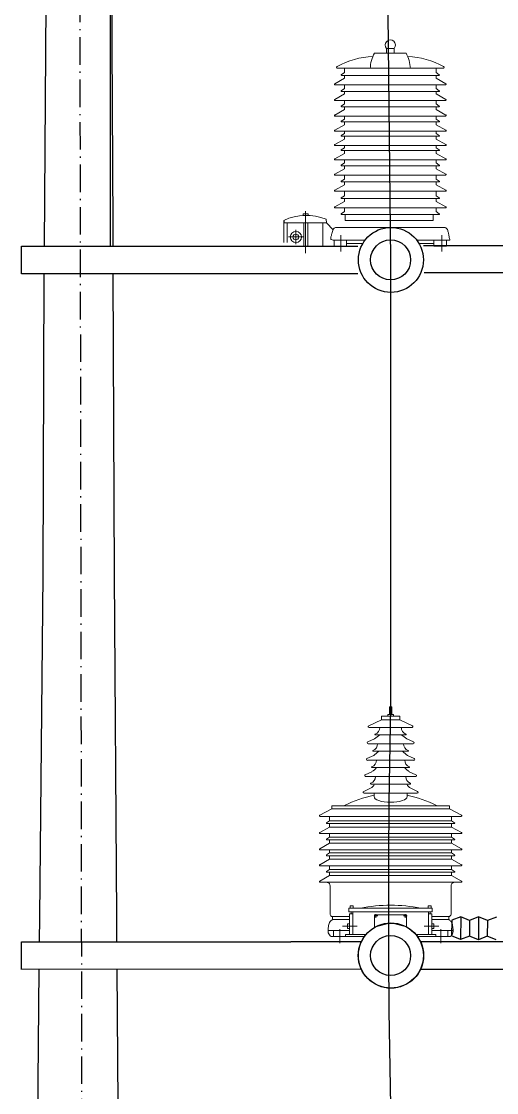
# Model space of a CAD drawing. Header units: inches. Extents: x -246336 to 136055, y -106871 to 69513.
# Drawn here: x -154769 to -153735, y 12018 to 14351 of the extents above; entities that cross this region are included whole.
import ezdxf

# ---------------------------------------------------------------- set-up
doc = ezdxf.new("R2010")
doc.units = ezdxf.units.IN
doc.header["$MEASUREMENT"] = 0
doc.linetypes.add('ACAD_ISO10W100', pattern=[18.5, 12, -3, 0.5, -3])
doc.layers.add('Layer1', color=7, linetype='Continuous')
doc.layers.add('XA-TT1', color=7, linetype='Continuous')

# ---------------------------------------------------------------- blocks, each defined once
blk = doc.blocks.new('gfgfd')
blk.add_line((-87505.7, 44548.7), (-87533, 44548.7))
at = {"layer": 'Layer1', "color": 9, "linetype": 'Continuous', "lineweight": 5}
for p, q in [((-87662.4, 44968.9), (-87593.8, 44968.9)), ((-87727.9, 44914), (-87749.2, 44902.2)), ((-87743.1, 44935.8), (-87628.1, 44935.8)), ((-87727.9, 44926.4), (-87734.7, 44921.8)), ((-87734.2, 44920.4), (-87628.1, 44920.4)), ((-87727.9, 44935.8), (-87727.9, 44926.4)), ((-87727.9, 44920.4), (-87727.9, 44914)), ((-87513, 44935.8), (-87628.1, 44935.8)), ((-87521.9, 44920.4), (-87628.1, 44920.4)), ((-87528.3, 44935.8), (-87528.3, 44926.4)), ((-87528.3, 44934.9), (-87528.3, 44926.4)), ((-87528.3, 44926.4), (-87521.5, 44921.8)), ((-87528.3, 44920.4), (-87528.3, 44914)), ((-87528.3, 44914), (-87507, 44902.2)), ((-87748.6, 44900), (-87628.1, 44900)), ((-87727.9, 44891.5), (-87734.7, 44886.9)), ((-87727.9, 44900), (-87727.9, 44891.5)), ((-87507.6, 44900), (-87628.1, 44900)), ((-87528.3, 44900), (-87528.3, 44891.5)), ((-87528.3, 44891.5), (-87521.5, 44886.9)), ((-87727.9, 44880), (-87749.2, 44868.2)), ((-87734.2, 44885.5), (-87628.1, 44885.5)), ((-87727.9, 44885.5), (-87727.9, 44880)), ((-87521.9, 44885.5), (-87628.1, 44885.5)), ((-87528.3, 44885.5), (-87528.3, 44880)), ((-87528.3, 44880), (-87507, 44868.2)), ((-87727.9, 44845.8), (-87749.2, 44834.1)), ((-87748.6, 44866), (-87628.1, 44866)), ((-87727.9, 44858.3), (-87734.7, 44853.7)), ((-87734.2, 44852.2), (-87628.1, 44852.2)), ((-87727.9, 44866), (-87727.9, 44858.3)), ((-87727.9, 44852.2), (-87727.9, 44845.8)), ((-87507.6, 44866), (-87628.1, 44866)), ((-87521.9, 44852.2), (-87628.1, 44852.2)), ((-87528.3, 44866), (-87528.3, 44858.3)), ((-87528.3, 44858.3), (-87521.5, 44853.7)), ((-87528.3, 44852.2), (-87528.3, 44845.8)), ((-87528.3, 44845.8), (-87507, 44834.1)), ((-87748.6, 44831.9), (-87628.1, 44831.9)), ((-87727.9, 44825), (-87734.7, 44820.4)), ((-87727.9, 44831.9), (-87727.9, 44825)), ((-87507.6, 44831.9), (-87628.1, 44831.9)), ((-87528.3, 44831.9), (-87528.3, 44825)), ((-87528.3, 44825), (-87521.5, 44820.4)), ((-87727.9, 44812.6), (-87749.2, 44800.9)), ((-87748.6, 44798.6), (-87628.1, 44798.6)), ((-87734.2, 44819), (-87628.1, 44819)), ((-87727.9, 44819), (-87727.9, 44812.6)), ((-87727.9, 44798.6), (-87727.9, 44794.1)), ((-87521.9, 44819), (-87628.1, 44819)), ((-87507.6, 44798.6), (-87628.1, 44798.6)), ((-87528.3, 44819), (-87528.3, 44812.6)), ((-87528.3, 44812.6), (-87507, 44800.9)), ((-87528.3, 44798.6), (-87528.3, 44794.1)), ((-87727.9, 44781.6), (-87749.2, 44769.9)), ((-87727.9, 44794.1), (-87734.7, 44789.5)), ((-87734.2, 44788), (-87628.1, 44788)), ((-87727.9, 44788), (-87727.9, 44781.6)), ((-87521.9, 44788), (-87628.1, 44788)), ((-87528.3, 44794.1), (-87521.5, 44789.5)), ((-87528.3, 44788), (-87528.3, 44781.6)), ((-87528.3, 44781.6), (-87507, 44769.9)), ((-87727.9, 44750.5), (-87749.2, 44738.7)), ((-87748.6, 44767.7), (-87628.1, 44767.7)), ((-87727.9, 44762.9), (-87734.7, 44758.3)), ((-87734.2, 44756.9), (-87628.1, 44756.9)), ((-87727.9, 44767.7), (-87727.9, 44762.9)), ((-87727.9, 44756.9), (-87727.9, 44750.5)), ((-87507.6, 44767.7), (-87628.1, 44767.7)), ((-87521.9, 44756.9), (-87628.1, 44756.9)), ((-87528.3, 44767.7), (-87528.3, 44762.9)), ((-87528.3, 44762.9), (-87521.5, 44758.3)), ((-87528.3, 44756.9), (-87528.3, 44750.5)), ((-87528.3, 44750.5), (-87507, 44738.7)), ((-87748.6, 44736.5), (-87628.1, 44736.5)), ((-87727.9, 44729.7), (-87734.7, 44725.1)), ((-87727.9, 44736.5), (-87727.9, 44729.7)), ((-87507.6, 44736.5), (-87628.1, 44736.5)), ((-87528.3, 44736.5), (-87528.3, 44729.7)), ((-87528.3, 44729.7), (-87521.5, 44725.1)), ((-87727.9, 44717.2), (-87749.2, 44705.5)), ((-87748.6, 44703.3), (-87628.1, 44703.3)), ((-87734.2, 44723.6), (-87628.1, 44723.6)), ((-87727.9, 44723.6), (-87727.9, 44717.2)), ((-87727.9, 44702.8), (-87727.9, 44694.4)), ((-87521.9, 44723.6), (-87628.1, 44723.6)), ((-87507.6, 44703.3), (-87628.1, 44703.3)), ((-87528.3, 44723.6), (-87528.3, 44717.2)), ((-87528.3, 44717.2), (-87507, 44705.5)), ((-87528.3, 44702.8), (-87528.3, 44694.4)), ((-87727.9, 44681.9), (-87749.2, 44670.2)), ((-87727.9, 44694.4), (-87734.7, 44689.7)), ((-87734.2, 44688.3), (-87628.1, 44688.3)), ((-87727.9, 44688.3), (-87727.9, 44681.9)), ((-87521.9, 44688.3), (-87628.1, 44688.3)), ((-87528.3, 44694.4), (-87521.5, 44689.7)), ((-87528.3, 44688.3), (-87528.3, 44681.9)), ((-87528.3, 44681.9), (-87507, 44670.2)), ((-87748.6, 44667.9), (-87628.1, 44667.9)), ((-87727.9, 44658.1), (-87734.7, 44653.5)), ((-87727.9, 44667.9), (-87727.9, 44658.1)), ((-87507.6, 44667.9), (-87628.1, 44667.9)), ((-87528.3, 44667.9), (-87528.3, 44658.1)), ((-87528.3, 44658.1), (-87521.5, 44653.5)), ((-87727.9, 44645.6), (-87749.2, 44633.9)), ((-87734.2, 44652), (-87628.1, 44652)), ((-87727.9, 44652), (-87727.9, 44645.6)), ((-87521.9, 44652), (-87628.1, 44652)), ((-87528.3, 44652), (-87528.3, 44645.6)), ((-87528.3, 44645.6), (-87507, 44633.9)), ((-87812.5, 44625), (-87812.5, 44533)), ((-87748.6, 44631.7), (-87628.1, 44631.7)), ((-87727.9, 44623.7), (-87734.7, 44619.1)), ((-87734.2, 44617.6), (-87628.1, 44617.6)), ((-87727.9, 44631.7), (-87727.9, 44623.7)), ((-87726.2, 44617.6), (-87726.2, 44604.2)), ((-87507.6, 44631.7), (-87628.1, 44631.7)), ((-87521.9, 44617.6), (-87628.1, 44617.6)), ((-87534.5, 44617.6), (-87534.5, 44604.2)), ((-87528.3, 44631.7), (-87528.3, 44623.7)), ((-87528.3, 44623.7), (-87521.5, 44619.1)), ((-87860.1, 44599.1), (-87767.2, 44599.1)), ((-87860.1, 44599.1), (-87860.1, 44556.6)), ((-87852.6, 44556.6), (-87852.6, 44599.1)), ((-87816.4, 44599.1), (-87816.4, 44548.7)), ((-87807.8, 44599.1), (-87807.8, 44548.7)), ((-87775.1, 44599.1), (-87775.1, 44548.7)), ((-87767.2, 44599.1), (-87768, 44607)), ((-87767.2, 44599.1), (-87752.8, 44583.7)), ((-87747.6, 44589.3), (-87508.9, 44589.3)), ((-87726.2, 44604.2), (-87628.1, 44604.2)), ((-87534.5, 44604.2), (-87628.1, 44604.2)), ((-87849.7, 44568.4), (-87817.8, 44568.4)), ((-87833.7, 44552.5), (-87833.7, 44584.3)), ((-87735.7, 44572.2), (-87735.7, 44536.5)), ((-87516.1, 44572.2), (-87516.1, 44536.5)), ((-87750.5, 44561.7), (-87684.4, 44561.7)), ((-87750.5, 44561.7), (-87750.5, 44548.7)), ((-87723.1, 44561.7), (-87723.1, 44548.7)), ((-87723.1, 44554.1), (-87689.6, 44554.1)), ((-87572, 44561.7), (-87505.7, 44561.7)), ((-87533, 44554.1), (-87566.8, 44554.1)), ((-87533, 44561.7), (-87533, 44548.7)), ((-87505.7, 44561.7), (-87505.7, 44548.7))]:
    blk.add_line(p, q, dxfattribs=at)
at = {"layer": 'Layer1', "color": 3, "linetype": 'Continuous'}
blk.add_line((-87860.1, 44604.6), (-87860.1, 44599.1), dxfattribs=at)
at = {"layer": 'Layer1', "color": 9, "linetype": 'Continuous', "lineweight": 5}
for points in [[(-87636, 44968.9), (-87619.9, 44968.9), (-87619.9, 44979.3), (-87636, 44979.3)], [(-87817.7, 44615.4), (-87806.6, 44615.4), (-87806.6, 44618.8), (-87817.7, 44618.8)]]:
    blk.add_lwpolyline(points, close=True, dxfattribs=at)
at = {"layer": 'Layer1', "color": 9, "linetype": 'Continuous', "lineweight": 5, "const_width": 0.0122}
for points in [[(-87734.2, 44617.6), (-87747.6, 44617.6), (-87747.6, 44589.3)], [(-87521.9, 44617.6), (-87508.6, 44617.6), (-87508.6, 44588.3)]]:
    blk.add_lwpolyline(points, dxfattribs=at)
at = {"layer": 'Layer1', "color": 9, "linetype": 'Continuous', "lineweight": 5}
for radius in [12.2, 6.29]:
    blk.add_circle((-87833.7, 44568.4), radius, dxfattribs=at)
for centre, radius, start, end in [((-87628.1, 44986.7), 11, 317.7538, 224.1244), ((-87657.8, 44784.9), 177.1, 92.6312, 119.1686), ((-87598.9, 44932.8), 73, 150.4468, 177.6719), ((-87657.3, 44932.8), 73, 2.3281, 29.5532), ((-87598.4, 44784.9), 177.1, 60.8314, 87.3688), ((-87743.1, 44937.8), 1.99, 119.1686, 270), ((-87513, 44937.8), 1.99, 270, 60.8314), ((-87734.2, 44921.2), 0.796, 124.3045, 270), ((-87521.9, 44921.2), 0.796, 270, 55.6955), ((-87748.6, 44901.2), 1.19, 118.8632, 270), ((-87507.6, 44901.2), 1.19, 270, 61.1368), ((-87748.6, 44867.2), 1.19, 118.8632, 270), ((-87734.2, 44886.3), 0.796, 124.3045, 270), ((-87521.9, 44886.3), 0.796, 270, 55.6955), ((-87507.6, 44867.2), 1.19, 270, 61.1368), ((-87734.2, 44853), 0.796, 124.3045, 270), ((-87521.9, 44853), 0.796, 270, 55.6955), ((-87748.6, 44833.1), 1.19, 118.8632, 270), ((-87734.2, 44819.8), 0.796, 124.3045, 270), ((-87521.9, 44819.8), 0.796, 270, 55.6955), ((-87507.6, 44833.1), 1.19, 270, 61.1368), ((-87748.6, 44799.8), 1.19, 118.8632, 270), ((-87507.6, 44799.8), 1.19, 270, 61.1368), ((-87734.2, 44788.8), 0.796, 124.3045, 270), ((-87521.9, 44788.8), 0.796, 270, 55.6955), ((-87748.6, 44768.9), 1.19, 118.8632, 270), ((-87734.2, 44757.7), 0.796, 124.3045, 270), ((-87521.9, 44757.7), 0.796, 270, 55.6955), ((-87507.6, 44768.9), 1.19, 270, 61.1368), ((-87748.6, 44737.7), 1.19, 118.8632, 270), ((-87507.6, 44737.7), 1.19, 270, 61.1368), ((-87748.6, 44704.4), 1.19, 118.8632, 270), ((-87734.2, 44724.4), 0.796, 124.3045, 270), ((-87521.9, 44724.4), 0.796, 270, 55.6955), ((-87507.6, 44704.4), 1.19, 270, 61.1368), ((-87734.2, 44689.1), 0.796, 124.3045, 270), ((-87521.9, 44689.1), 0.796, 270, 55.6955), ((-87748.6, 44669.1), 1.19, 118.8632, 270), ((-87507.6, 44669.1), 1.19, 270, 61.1368), ((-87748.6, 44632.9), 1.19, 118.8632, 270), ((-87734.2, 44652.8), 0.796, 124.3045, 270), ((-87521.9, 44652.8), 0.796, 270, 55.6955), ((-87507.6, 44632.9), 1.19, 270, 61.1368), ((-87811.4, 44502.1), 113.5, 67.5233, 115.4114), ((-87734.2, 44618.4), 0.796, 124.3045, 270), ((-87521.9, 44618.4), 0.796, 270, 55.6955)]:
    blk.add_arc(centre, radius, start, end, dxfattribs=at)
for points in [[(-87747.6, 44589.3), (-87750.3, 44587.5), (-87752.4, 44584.5), (-87754, 44580.4), (-87755.5, 44575.3), (-87757.3, 44568.5), (-87757.5, 44563.7), (-87750.5, 44561.7)], [(-87508.9, 44589.3), (-87505.7, 44586.9), (-87503.7, 44584.5), (-87502.6, 44581), (-87500.6, 44573.5), (-87499, 44564.9), (-87498.2, 44562.5), (-87505.7, 44561.7)]]:
    blk.add_spline(points, degree=3, dxfattribs=at)
blk = doc.blocks.new('vfdvfd')
at = {"layer": 'Layer1', "color": 9, "linetype": 'Continuous', "lineweight": 5}
for p, q in [((-85678.9, 37867.9), (-85706.5, 37855.3)), ((-85639.2, 37867.9), (-85611.5, 37855.3)), ((-85705.7, 37851.5), (-85659, 37851.5)), ((-85612.4, 37851.5), (-85659, 37851.5)), ((-85694.3, 37826.8), (-85708.9, 37820.1)), ((-85692.2, 37835.5), (-85659, 37835.5)), ((-85625.8, 37835.5), (-85659, 37835.5)), ((-85623.7, 37826.8), (-85609.1, 37820.1)), ((-85708.1, 37816.2), (-85659, 37816.2)), ((-85697.1, 37799.7), (-85659, 37799.7)), ((-85609.9, 37816.2), (-85659, 37816.2)), ((-85621, 37799.7), (-85659, 37799.7)), ((-85695.8, 37790.6), (-85710.4, 37783.8)), ((-85709.5, 37780), (-85659, 37780)), ((-85608.5, 37780), (-85659, 37780)), ((-85622.2, 37790.6), (-85607.6, 37783.8)), ((-85699.7, 37755.3), (-85714.2, 37748.6)), ((-85699.6, 37764.2), (-85659, 37764.2)), ((-85618.4, 37764.2), (-85659, 37764.2)), ((-85618.4, 37755.3), (-85603.8, 37748.6)), ((-85713.4, 37744.7), (-85659, 37744.7)), ((-85701.7, 37728.4), (-85659, 37728.4)), ((-85604.6, 37744.7), (-85659, 37744.7)), ((-85616.4, 37728.4), (-85659, 37728.4)), ((-85703, 37719.1), (-85717.6, 37712.3)), ((-85716.8, 37708.5), (-85659, 37708.5)), ((-85695.1, 37708.4), (-85695.1, 37700.9)), ((-85601.2, 37708.5), (-85659, 37708.5)), ((-85622.9, 37700.9), (-85622.9, 37708.5)), ((-85615, 37719.1), (-85600.4, 37712.3)), ((-85787.3, 37674.7), (-85813.4, 37660.3)), ((-85812.8, 37658), (-85659, 37658)), ((-85791.8, 37648.2), (-85791.8, 37658)), ((-85505.2, 37658), (-85659, 37658)), ((-85530.8, 37674.7), (-85504.6, 37660.3)), ((-85526.2, 37648.2), (-85526.2, 37658)), ((-85791.8, 37634.6), (-85813.4, 37622.7)), ((-85791.8, 37648.2), (-85798.4, 37643.7)), ((-85797.9, 37642.2), (-85659, 37642.2)), ((-85791.8, 37648.2), (-85659, 37648.2)), ((-85791.8, 37634.6), (-85791.8, 37642.2)), ((-85791.8, 37634.6), (-85659, 37634.6)), ((-85526.2, 37648.2), (-85659, 37648.2)), ((-85520.1, 37642.2), (-85659, 37642.2)), ((-85526.2, 37634.6), (-85659, 37634.6)), ((-85526.2, 37648.2), (-85519.7, 37643.7)), ((-85526.2, 37634.6), (-85526.2, 37642.2)), ((-85526.2, 37634.6), (-85504.6, 37622.7)), ((-85812.8, 37620.4), (-85659, 37620.4)), ((-85791.8, 37612.7), (-85798.4, 37608.3)), ((-85791.8, 37612.7), (-85791.8, 37620.4)), ((-85791.8, 37612.7), (-85659, 37612.7)), ((-85505.2, 37620.4), (-85659, 37620.4)), ((-85526.2, 37612.7), (-85659, 37612.7)), ((-85526.2, 37612.7), (-85526.2, 37620.4)), ((-85526.2, 37612.7), (-85519.7, 37608.3)), ((-85791.8, 37599.2), (-85813.4, 37587.2)), ((-85797.9, 37606.8), (-85659, 37606.8)), ((-85791.8, 37599.2), (-85791.8, 37606.9)), ((-85791.8, 37599.2), (-85659, 37599.2)), ((-85520.1, 37606.8), (-85659, 37606.8)), ((-85526.2, 37599.2), (-85659, 37599.2)), ((-85526.2, 37599.2), (-85526.2, 37606.9)), ((-85526.2, 37599.2), (-85504.6, 37587.2)), ((-85791.8, 37564.7), (-85813.4, 37552.7)), ((-85812.8, 37585), (-85659, 37585)), ((-85791.8, 37578.2), (-85798.4, 37573.8)), ((-85797.9, 37572.3), (-85659, 37572.3)), ((-85791.8, 37578.2), (-85791.8, 37585)), ((-85791.8, 37578.2), (-85659, 37578.2)), ((-85791.8, 37564.7), (-85791.8, 37572.4)), ((-85791.8, 37564.7), (-85659, 37564.7)), ((-85505.2, 37585), (-85659, 37585)), ((-85526.2, 37578.2), (-85659, 37578.2)), ((-85520.1, 37572.3), (-85659, 37572.3)), ((-85526.2, 37564.7), (-85659, 37564.7)), ((-85526.2, 37578.2), (-85526.2, 37585)), ((-85526.2, 37578.2), (-85519.7, 37573.8)), ((-85526.2, 37564.7), (-85526.2, 37572.4)), ((-85526.2, 37564.7), (-85504.6, 37552.7)), ((-85812.8, 37550.5), (-85659, 37550.5)), ((-85791.8, 37542.5), (-85798.4, 37538)), ((-85791.8, 37542.5), (-85791.8, 37550.5)), ((-85791.8, 37542.5), (-85659, 37542.5)), ((-85505.2, 37550.5), (-85659, 37550.5)), ((-85526.2, 37542.5), (-85659, 37542.5)), ((-85526.2, 37542.5), (-85526.2, 37550.5)), ((-85526.2, 37542.5), (-85519.7, 37538)), ((-85791.8, 37528.9), (-85813.4, 37517)), ((-85797.9, 37536.5), (-85659, 37536.5)), ((-85791.8, 37528.9), (-85791.8, 37536.7)), ((-85791.8, 37528.9), (-85659, 37528.9)), ((-85520.1, 37536.5), (-85659, 37536.5)), ((-85526.2, 37528.9), (-85659, 37528.9)), ((-85526.2, 37528.9), (-85526.2, 37536.7)), ((-85526.2, 37528.9), (-85504.6, 37517)), ((-85812.8, 37514.7), (-85659, 37514.7)), ((-85790.9, 37506.4), (-85790.9, 37444.3)), ((-85505.2, 37514.7), (-85659, 37514.7)), ((-85527.1, 37506.4), (-85527.1, 37444.3)), ((-85744.8, 37450.2), (-85744.8, 37446)), ((-85741.3, 37446), (-85741.3, 37450.2)), ((-85576.8, 37446), (-85576.8, 37450.2)), ((-85573.2, 37450.2), (-85573.2, 37446)), ((-85785.6, 37439.7), (-85785.6, 37433.2)), ((-85785.6, 37439.7), (-85748.5, 37439.7)), ((-85785.6, 37433.2), (-85748.5, 37433.2)), ((-85695, 37441.1), (-85686.9, 37441.1)), ((-85691, 37437.1), (-85691, 37445.2)), ((-85623, 37441.1), (-85631.1, 37441.1)), ((-85627, 37437.1), (-85627, 37445.2)), ((-85532.5, 37439.7), (-85569.5, 37439.7)), ((-85532.5, 37433.2), (-85569.5, 37433.2)), ((-85532.5, 37439.7), (-85532.5, 37433.2)), ((-85795.1, 37409.5), (-85748.5, 37409.5)), ((-85783.5, 37409.5), (-85783.5, 37396.2)), ((-85769.3, 37382), (-85769.3, 37412.5)), ((-85763.7, 37418.6), (-85731.9, 37418.6)), ((-85554.3, 37418.6), (-85586.1, 37418.6)), ((-85522.9, 37409.5), (-85569.5, 37409.5)), ((-85549.6, 37382), (-85549.6, 37412.5)), ((-85534.5, 37409.5), (-85534.5, 37396.2)), ((-85788.6, 37396.2), (-85716, 37396.2)), ((-85529.4, 37396.2), (-85600.5, 37396.2))]:
    blk.add_line(p, q, dxfattribs=at)
for points in [[(-85661.4, 37879.6), (-85656.6, 37879.6), (-85656.6, 37896.4), (-85661.4, 37896.4)], [(-85678.9, 37867.9), (-85639.2, 37867.9), (-85639.2, 37876.1), (-85678.9, 37876.1)], [(-85665, 37876.1), (-85653, 37876.1), (-85653, 37879.6), (-85665, 37879.6)], [(-85787.3, 37681.2), (-85530.8, 37681.2), (-85530.8, 37674.7), (-85787.3, 37674.7)], [(-85747.1, 37458), (-85740.5, 37458), (-85740.5, 37463.3), (-85747.1, 37463.3)], [(-85571, 37458), (-85577.5, 37458), (-85577.5, 37463.3), (-85571, 37463.3)], [(-85748.5, 37413.8), (-85753.1, 37413.8), (-85753.1, 37423.5), (-85748.5, 37423.5)], [(-85748.5, 37400.4), (-85741.3, 37400.4), (-85741.3, 37446), (-85748.5, 37446)], [(-85569.5, 37400.4), (-85576.8, 37400.4), (-85576.8, 37446), (-85569.5, 37446)], [(-85569.5, 37413.8), (-85564.9, 37413.8), (-85564.9, 37423.5), (-85569.5, 37423.5)], [(-85757.3, 37396.2), (-85716, 37396.2), (-85712.8, 37400.4), (-85757.3, 37400.4)], [(-85560.7, 37396.2), (-85600.5, 37396.2), (-85603.7, 37400.4), (-85560.7, 37400.4)]]:
    blk.add_lwpolyline(points, close=True, dxfattribs=at)
for points in [[(-85659, 37458), (-85749.7, 37458), (-85749.7, 37450.2), (-85659, 37450.2)], [(-85659, 37458), (-85568.3, 37458), (-85568.3, 37450.2), (-85659, 37450.2)], [(-85659, 37443.6), (-85693.7, 37443.6), (-85693.7, 37416.4), (-85658.3, 37425.8)], [(-85659, 37443.6), (-85624.3, 37443.6), (-85624.3, 37417.2), (-85658.3, 37425.8)]]:
    blk.add_lwpolyline(points, dxfattribs=at)
for centre in [(-85691, 37441.1), (-85627, 37441.1)]:
    blk.add_circle(centre, 0.98, dxfattribs=at)
for centre, radius, start, end in [((-85705.7, 37853.5), 2.03, 114.4232, 270), ((-85698, 37851.6), 15.6, 290.8825, 0.7109), ((-85620, 37851.6), 15.6, 179.2891, 249.1175), ((-85612.4, 37853.5), 2.03, 270, 65.5768), ((-85708.1, 37818.2), 2.03, 114.4232, 270), ((-85621.6, 37738.5), 114.4, 121.9967, 129.4587), ((-85692.2, 37836.3), 0.811, 110.8825, 270), ((-85696.4, 37738.5), 114.4, 50.5413, 58.0033), ((-85625.8, 37836.3), 0.811, 270, 69.1175), ((-85609.9, 37818.2), 2.03, 270, 65.5768), ((-85697.1, 37800.5), 0.811, 110.8825, 270), ((-85702.9, 37815.8), 15.6, 290.8825, 0.7109), ((-85748.4, 37862.3), 88.9, 306.2607, 314.8873), ((-85569.7, 37862.3), 88.9, 225.1127, 233.7393), ((-85615.1, 37815.8), 15.6, 179.2891, 249.1175), ((-85621, 37800.5), 0.811, 270, 69.1175), ((-85709.5, 37782), 2.03, 114.4232, 270), ((-85705.5, 37780.3), 15.6, 290.8825, 0.7109), ((-85612.6, 37780.3), 15.6, 179.2891, 249.1175), ((-85608.5, 37782), 2.03, 270, 65.5768), ((-85699.6, 37765), 0.811, 110.8825, 270), ((-85752.2, 37827), 88.9, 306.2607, 314.8873), ((-85565.8, 37827), 88.9, 225.1127, 233.7393), ((-85618.4, 37765), 0.811, 270, 69.1175), ((-85713.4, 37746.7), 2.03, 114.4232, 270), ((-85707.9, 37732.2), 14, 290.466, 344.025), ((-85701.7, 37729.2), 0.811, 110.8825, 270), ((-85707.5, 37744.5), 15.6, 290.8825, 0.7109), ((-85610.5, 37744.5), 15.6, 179.2891, 249.1175), ((-85610.1, 37732.2), 14, 195.975, 249.534), ((-85616.4, 37729.2), 0.811, 270, 69.1175), ((-85604.6, 37746.7), 2.03, 270, 65.5768), ((-85649.5, 37472.3), 236, 101.1511, 117.6919), ((-85716.8, 37710.5), 2.03, 114.4232, 270), ((-85668.6, 37472.3), 236, 62.3081, 78.8489), ((-85601.2, 37710.5), 2.03, 270, 65.5768), ((-85812.8, 37659.3), 1.22, 118.8632, 270), ((-85505.2, 37659.3), 1.22, 270, 61.1368), ((-85797.9, 37643.1), 0.811, 124.3045, 270), ((-85520.1, 37643.1), 0.811, 270, 55.6955), ((-85812.8, 37621.6), 1.22, 118.8632, 270), ((-85505.2, 37621.6), 1.22, 270, 61.1368), ((-85812.8, 37586.2), 1.22, 118.8632, 270), ((-85797.9, 37607.6), 0.811, 124.3045, 270), ((-85520.1, 37607.6), 0.811, 270, 55.6955), ((-85505.2, 37586.2), 1.22, 270, 61.1368), ((-85797.9, 37573.1), 0.811, 124.3045, 270), ((-85520.1, 37573.1), 0.811, 270, 55.6955), ((-85812.8, 37551.7), 1.22, 118.8632, 270), ((-85505.2, 37551.7), 1.22, 270, 61.1368), ((-85812.8, 37515.9), 1.22, 118.8632, 270), ((-85797.9, 37537.4), 0.811, 124.3045, 270), ((-85520.1, 37537.4), 0.811, 270, 55.6955), ((-85505.2, 37515.9), 1.22, 270, 61.1368), ((-85797.5, 37507.1), 6.68, 354.2657, 85.3828), ((-85797.5, 37507.1), 6.68, 354.2657, 85.3828), ((-85520.5, 37507.1), 6.68, 94.6172, 185.7343), ((-85656.1, 37101.8), 362.8, 90.4607, 100.9086), ((-85661.9, 37101.8), 362.8, 79.0914, 89.5393), ((-85784.8, 37445.9), 6.29, 195.3983, 263.4537), ((-85533.2, 37445.9), 6.29, 276.5463, 344.6017)]:
    blk.add_arc(centre, radius, start, end, dxfattribs=at)
blk.add_ellipse((-85659, 37700.9), major_axis=(-36.1, 0), ratio=0.341305, start_param=6.283185, end_param=7.853982, dxfattribs=at)
at = {"layer": 'Layer1', "color": 9, "linetype": 'Continuous', "lineweight": 5, "extrusion": (0, 0, -1)}
blk.add_ellipse((-85659, 37700.9), major_axis=(36.1, 0), ratio=0.341305, start_param=6.283185, end_param=7.853982, dxfattribs=at)
at = {"layer": 'Layer1', "color": 9, "linetype": 'Continuous', "lineweight": 5}
for points in [[(-85785.6, 37433.2), (-85790.9, 37428.6), (-85794, 37420.2), (-85795.1, 37409.9), (-85794.7, 37404.2), (-85788.6, 37396.2)], [(-85532.5, 37433.2), (-85527.1, 37428.6), (-85524.1, 37420.2), (-85522.9, 37409.9), (-85523.3, 37404.2), (-85529.4, 37396.2)]]:
    blk.add_spline(points, degree=3, dxfattribs=at)

msp = doc.modelspace()

# ---------------------------------------------------------------- linework, layer by layer
at = {"color": 2, "linetype": 'ACAD_ISO10W100', "ltscale": 5}
msp.add_line((-154645.765, 16721.461), (-154631.871, 8197.879), dxfattribs=at)
for p, q in [((-154028.635, 12346.056), (-154182.583, 12346.056)), ((-153428.838, 12346.057), (-153900.456, 12346.057))]:
    msp.add_line(p, q)
at = {"layer": 'Layer1'}
msp.add_line((-154575.497, 15236.269), (-154575.497, 13861.305), dxfattribs=at)
at = {"layer": 'XA-TT1', "color": 2}
for p, q in [((-153832.243, 12392.925), (-153832.571, 12358.927)), ((-153832.243, 12392.925), (-153832.571, 12358.927)), ((-153812.708, 12400.466), (-153832.243, 12392.925)), ((-153812.708, 12400.466), (-153813.184, 12351.011)), ((-153793.321, 12392.55), (-153812.708, 12400.466)), ((-153793.321, 12392.55), (-153793.648, 12358.552)), ((-153793.321, 12392.55), (-153793.648, 12358.552)), ((-153773.785, 12400.091), (-153793.321, 12392.55)), ((-153773.785, 12400.091), (-153774.262, 12350.636)), ((-153754.399, 12392.175), (-153773.785, 12400.091)), ((-153754.399, 12392.175), (-153754.726, 12358.177)), ((-153734.863, 12399.716), (-153754.399, 12392.175)), ((-153813.184, 12351.011), (-153832.571, 12358.927)), ((-153793.648, 12358.552), (-153813.184, 12351.011)), ((-153774.262, 12350.636), (-153793.648, 12358.552)), ((-153754.726, 12358.177), (-153774.262, 12350.636)), ((-153735.339, 12350.261), (-153754.726, 12358.177))]:
    msp.add_line(p, q, dxfattribs=at)
at = {"layer": 'XA-TT1', "color": 7, "flags": 128}
for points in [[(-154718.956, 13861.305), (-154709.364, 15236.269)], [(-154577.548, 15232.068), (-154570.364, 13903.108)], [(-154570.364, 13903.108), (-154570.181, 13861.305)], [(-154769.028, 13801.245), (-154769.028, 13861.305), (-154182.583, 13861.305)], [(-154769.028, 13861.305), (-154036.531, 13861.305)], [(-153893.776, 13862.901), (-153433.449, 13862.901)], [(-154036.531, 13801.245), (-154769.028, 13801.245)], [(-154721.918, 13145.396), (-154719.26, 13801.245)], [(-154569.917, 13801.245), (-154567.038, 13145.396)], [(-153436.496, 13802.841), (-153892.334, 13802.841)], [(-154729.161, 12400.57), (-154721.918, 13145.396)], [(-154567.038, 13145.396), (-154562.072, 12400.57)], [(-154729.692, 12346.056), (-154729.161, 12400.57)], [(-154562.072, 12400.57), (-154561.709, 12346.056)], [(-154769.028, 12285.996), (-154769.028, 12346.056), (-154182.583, 12346.056)], [(-154769.028, 12286.965), (-154028.928, 12286.622)], [(-154735.06, 11794.106), (-154730.563, 12286.947)], [(-154561.314, 12286.868), (-154558.029, 11794.106)], [(-153900.191, 12286.562), (-153431.194, 12286.345)]]:
    msp.add_lwpolyline(points, dxfattribs=at)
at = {"layer": 'XA-TT1', "color": 2, "flags": 128}
for points in [[(-153977.337, 14902.189), (-153965.301, 13831.275)], [(-153965.301, 13831.275), (-153965.301, 12857.704)]]:
    msp.add_lwpolyline(points, dxfattribs=at)
at = {"layer": 'XA-TT1'}
for centre, radius in [((-153964.546, 13831.272), 70.778), ((-153965.301, 13831.275), 43.552), ((-153964.546, 12316.023), 71.11), ((-153964.546, 12316.023), 70.778), ((-153965.301, 12316.026), 43.552)]:
    msp.add_circle(centre, radius, dxfattribs=at)
at = {"layer": 'XA-TT1', "color": 2}
msp.add_arc((-134117.998, 12415.369), 19852.231, 178.7232648, 186.3636989, dxfattribs=at)

# ---------------------------------------------------------------- block references
for name, p in [('gfgfd', (-66337.863, -30687.224)), ('vfdvfd', (-68306.287, -25038.709))]:
    msp.add_blockref(name, p)

doc.saveas('drawing.dxf')
